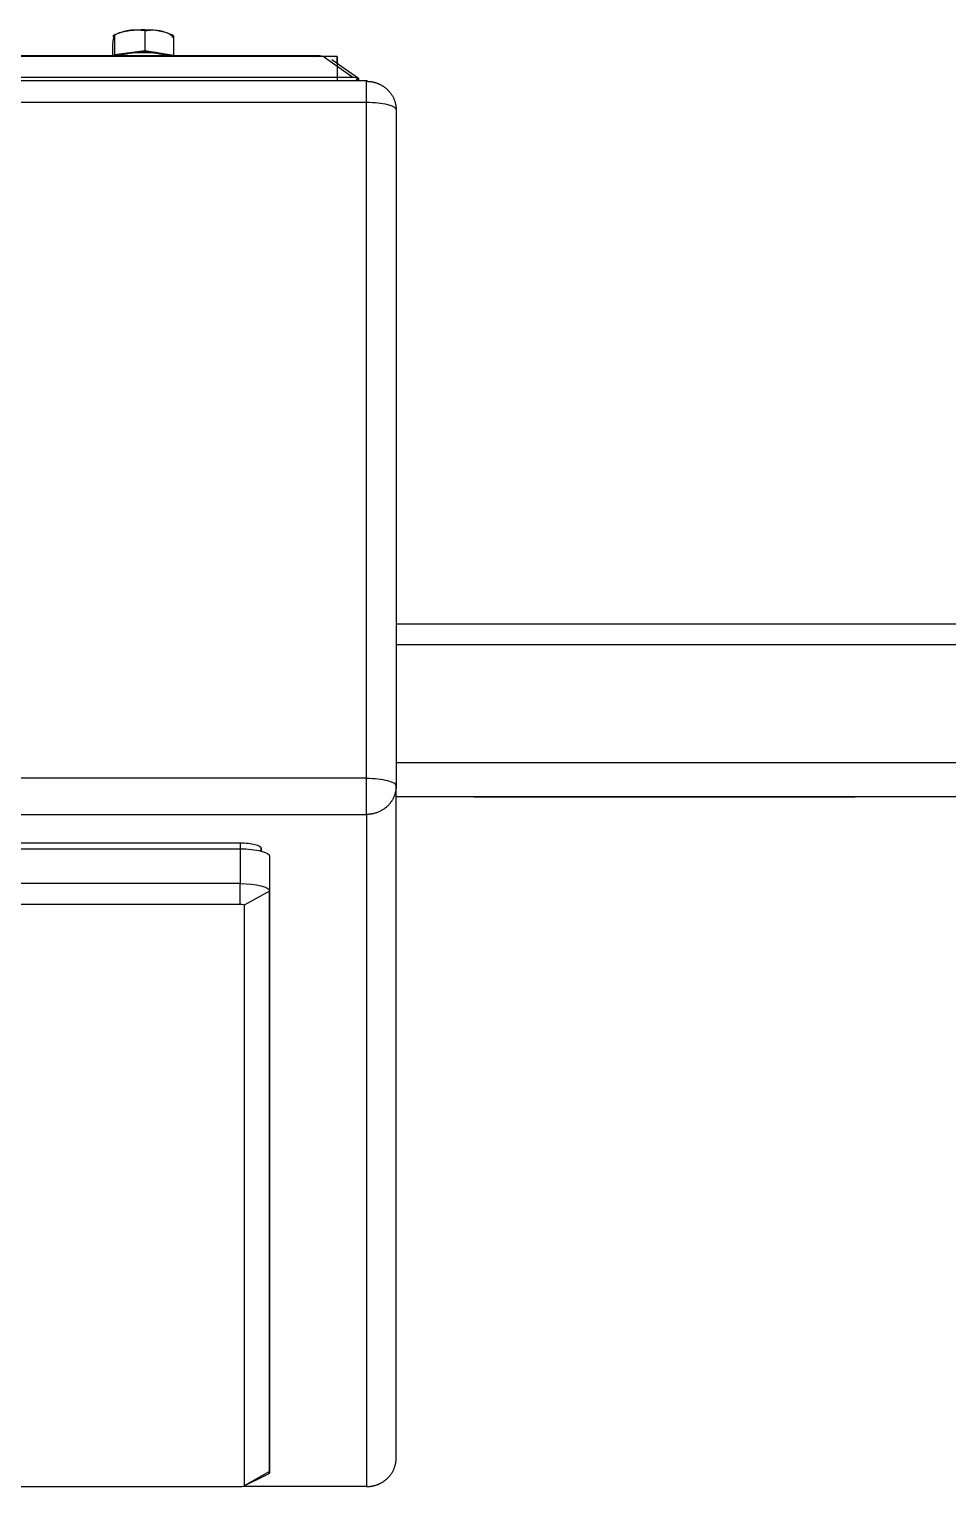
# Model space of a CAD drawing. Header units: millimetres. Extents: x -187347 to 135007, y -6415 to 292048.
# Drawn here: x -51829.1 to -51720.2, y 20953.1 to 21126 of the extents above; entities that cross this region are included whole.
import ezdxf

# ---------------------------------------------------------------- set-up
doc = ezdxf.new("R2010")
doc.units = ezdxf.units.MM
doc.header["$LTSCALE"] = 100
doc.layers.get('0').update_dxf_attribs({"lineweight": 18})
doc.layers.add('Layout CAT2', color=6, linetype='Continuous')

# ---------------------------------------------------------------- blocks, each defined once
blk = doc.blocks.new('vgdsvbgsbfgsd')
at = {"color": 0, "linetype": 'ByBlock', "lineweight": -2}
for p, q in [((5535.21, -48899.55, 0), (5535.71, -48899.3, 0)), ((5535.43, -48899.45, 0), (5535.43, -48901.76, 0)), ((5539.03, -48898.98, 0), (5539.03, -48901.28, 0)), ((5541.91, -48899.3, 0), (5542.36, -48899.52, 0)), ((5542.42, -48899.55, 0), (5542.42, -48901.86, 0)), ((5535.2, -48900.49, 0), (5535.2, -48901.9, 0)), ((5535.43, -48901.76, 0), (5537.23, -48901.52, 0)), ((5537.23, -48901.52, 0), (5539.03, -48901.28, 0)), ((5539.03, -48901.28, 0), (5540.72, -48901.57, 0)), ((5561.81, -48902, 0), (5205.81, -48902, 0)), ((5207.91, -48901.9, 0), (5559.71, -48901.9, 0)), ((5535.4, -48901.9, 0), (5535.43, -48901.76, 0)), ((5540.72, -48901.57, 0), (5542.42, -48901.86, 0)), ((5542.42, -48901.86, 0), (5542.41, -48901.9, 0)), ((5560.6, -48902.3, 0), (5563.66, -48904.46, 0)), ((5561.18, -48902.35, 0), (5564.35, -48904.59, 0)), ((5561.81, -48902.79, 0), (5561.81, -48902, 0)), ((5561.81, -48902, 0), (5561.81, -48904.84, 0)), ((5202.26, -48904.84, 0), (5565.36, -48904.84, 0)), ((5203.96, -48904.46, 0), (5563.66, -48904.46, 0)), ((5564.28, -48904.58, 0), (5564.07, -48904.84, 0)), ((5564.37, -48904.84, 0), (5564.37, -48904.65, 0)), ((5202.31, -48907.43, 0), (5565.31, -48907.43, 0)), ((5565.31, -48987.6, 0), (5565.31, -48907.43, 0)), ((5568.81, -48908.34, 0), (5568.81, -48988.05, 0)), ((5568.81, -48908.34, 0), (5568.81, -48988.51, 0)), ((5568.81, -48969.28, 0), (5700.81, -48969.28, 0)), ((5698.31, -48971.78, 0), (5568.8, -48971.78, 0)), ((5688.3, -48985.78, 0), (5568.8, -48985.78, 0)), ((5565.31, -48987.6, 0), (5202.31, -48987.6, 0)), ((5568.81, -49068.22, 0), (5568.81, -48988.05, 0)), ((5568.81, -49068.22, 0), (5568.81, -48988.51, 0)), ((5568.8, -48989.78, 0), (5696.81, -48989.78, 0)), ((5578.01, -48989.79, 0), (5578.01, -48989.78, 0)), ((5578.01, -48989.79, 0), (5578.41, -48989.79, 0)), ((5578.41, -48989.79, 0), (5578.41, -48989.78, 0)), ((5578.41, -48989.79, 0), (5598.21, -48989.79, 0)), ((5598.21, -48989.79, 0), (5598.21, -48989.78, 0)), ((5598.21, -48989.79, 0), (5603.41, -48989.79, 0)), ((5603.41, -48989.79, 0), (5603.41, -48989.78, 0)), ((5603.41, -48989.79, 0), (5623.21, -48989.79, 0)), ((5623.21, -48989.79, 0), (5623.21, -48989.78, 0)), ((5623.61, -48989.79, 0), (5623.21, -48989.79, 0)), ((5623.61, -48989.78, 0), (5623.61, -48989.79, 0)), ((5202.31, -48991.89, 0), (5565.31, -48991.89, 0)), ((5565.31, -48991.89, 0), (5565.31, -49071.6, 0)), ((5221.31, -48995.25, 0), (5550.31, -48995.25, 0)), ((5221.31, -48995.96, 0), (5550.31, -48995.96, 0)), ((5550.31, -48995.25, 0), (5550.31, -48995.96, 0)), ((5550.31, -48995.96, 0), (5550.31, -49000.08, 0)), ((5552.81, -48995.9, 0), (5552.81, -48996.23, 0)), ((5552.81, -48996.23, 0), (5552.81, -48995.9, 0)), ((5553.81, -48996.87, 0), (5553.81, -49065.71, 0)), ((5553.81, -48996.87, 0), (5553.81, -49000.99, 0)), ((5550.31, -49000.08, 0), (5221.31, -49000.08, 0)), ((5550.31, -49002.53, 0), (5550.31, -49000.08, 0)), ((5553.81, -49000.99, 0), (5550.81, -49002.66, 0)), ((5553.81, -49069.83, 0), (5553.81, -49000.99, 0)), ((5221.31, -49002.53, 0), (5550.31, -49002.53, 0)), ((5550.81, -49002.66, 0), (5550.81, -49071.51, 0)), ((5553.81, -49065.71, 0), (5553.81, -49069.83, 0)), ((5553.41, -49070.25, 0), (5550.75, -49071.57, 0)), ((5553.81, -49069.83, 0), (5550.81, -49071.51, 0)), ((5550.31, -49071.64, 0), (5221.31, -49071.64, 0)), ((5565.31, -49071.6, 0), (5550.64, -49071.6, 0))]:
    blk.add_line(p, q, dxfattribs=at)
at = {"color": 0, "linetype": 'ByBlock', "lineweight": -2, "extrusion": (0, 0, -1)}
for centre, major_axis, ratio, start_param, end_param in [((5538.81, -48899.72, 0), (3.5, 0), 0.258819, 3.624219, 4.243898), ((5538.81, -48899.72, 0), (3.5, 0), 0.258819, 4.243901, 5.291095), ((5538.81, -48899.72, 0), (3.5, 0), 0.258819, 5.291099, 6.338296), ((5538.81, -48902.33, 0), (3.5, 0), 0.258819, 3.638468, 4.243898), ((5538.81, -48902.43, 0), (-3.5, 0), 0.258819, 0.622822, 2.518774), ((5538.81, -48902.43, 0), (3.5, 0), 0.258819, 3.764477, 5.660331), ((5538.81, -48902.33, 0), (3.5, 0), 0.258819, 4.243901, 5.291095), ((5538.81, -48902.33, 0), (3.5, 0), 0.258819, 5.291099, 5.78632), ((5559.19, -48904.9, 0), (-0.84, -2.96), 0.613738, 2.70645, 3.491848), ((5559.19, -48904.9, 0), (-2.4, -2.15), 0.836344, 2.214938, 2.545871), ((5563.66, -48905.33, 0), (1.22, 0), 0.707107, 4.712389, 5.235988), ((5563.66, -48905.33, 0), (-0.688, -0.738), 0.220264, 2.849818, 3.373416), ((5565.31, -48908.34, 0), (-3.5, 0), 0.258819, 1.570796, 3.141593), ((5565.31, -48988.51, 0), (-3.5, 0), 0.258819, 1.570796, 3.141593), ((5550.31, -48995.9, 0), (-2.5, 0), 0.258819, 1.570796, 3.141593), ((5550.31, -48996.87, 0), (-3.5, 0), 0.258819, 1.570796, 3.141593), ((5550.31, -49000.99, 0), (3.5, 0), 0.258819, 4.712389, 6.283185), ((5550.31, -49002.66, 0), (-0.5, 0), 0.258819, 1.570796, 3.141593), ((5550.31, -49069.83, 0), (3.5, 0), 0.258819, 0, 0.482625), ((5550.31, -49071.51, 0), (-0.5, 0), 0.258819, 3.141593, 4.712389)]:
    blk.add_ellipse(centre, major_axis=major_axis, ratio=ratio, start_param=start_param, end_param=end_param, dxfattribs=at)
at = {"color": 0, "linetype": 'ByBlock', "lineweight": -2}
for points, degree, knots in [([(5535.31, -48899.67, 0), (5535.31, -48899.69, 0), (5535.31, -48899.72, 0), (5535.3, -48899.77, 0), (5535.29, -48899.8, 0), (5535.28, -48899.88, 0), (5535.27, -48899.95, 0), (5535.24, -48900.16, 0), (5535.22, -48900.32, 0), (5535.2, -48900.49, 0)], 3, [0, 0, 0, 0, 0.125, 0.125, 0.25, 0.25, 0.5, 0.5, 1, 1, 1, 1]), ([(5535.43, -48899.45, 0), (5535.41, -48899.44, 0), (5535.39, -48899.45, 0), (5535.36, -48899.51, 0), (5535.35, -48899.53, 0), (5535.33, -48899.59, 0), (5535.32, -48899.63, 0), (5535.31, -48899.67, 0)], 3, [0, 0, 0, 0, 0.5, 0.5, 0.75, 0.75, 1, 1, 1, 1]), ([(5537.23, -48898.91, 0), (5537.15, -48898.92, 0), (5537.08, -48898.93, 0), (5536.92, -48898.96, 0), (5536.85, -48898.98, 0), (5536.62, -48899.03, 0), (5536.47, -48899.07, 0), (5536.02, -48899.21, 0), (5535.72, -48899.32, 0), (5535.43, -48899.45, 0)], 3, [0, 0, 0, 0, 0.125, 0.125, 0.25, 0.25, 0.5, 0.5, 1, 1, 1, 1]), ([(5539.03, -48898.98, 0), (5538.74, -48898.92, 0), (5538.44, -48898.89, 0), (5537.99, -48898.87, 0), (5537.84, -48898.87, 0), (5537.54, -48898.88, 0), (5537.38, -48898.89, 0), (5537.23, -48898.91, 0)], 3, [0, 0, 0, 0, 0.5, 0.5, 0.75, 0.75, 1, 1, 1, 1]), ([(5540.72, -48898.96, 0), (5540.58, -48898.94, 0), (5540.44, -48898.92, 0), (5540.15, -48898.9, 0), (5540.01, -48898.9, 0), (5539.73, -48898.9, 0), (5539.59, -48898.91, 0), (5539.31, -48898.94, 0), (5539.17, -48898.96, 0), (5539.03, -48898.98, 0)], 3, [0, 0, 0, 0, 0.25, 0.25, 0.5, 0.5, 0.75, 0.75, 1, 1, 1, 1]), ([(5542.42, -48899.55, 0), (5542.14, -48899.41, 0), (5541.86, -48899.29, 0), (5541.51, -48899.16, 0), (5541.4, -48899.13, 0), (5541.3, -48899.1, 0), (5541.23, -48899.08, 0), (5541.19, -48899.07, 0), (5541.01, -48899.02, 0), (5540.87, -48898.99, 0), (5540.72, -48898.96, 0)], 3, [0, 0, 0, 0, 0.5, 0.5, 0.625, 0.6875, 0.6875, 0.75, 0.75, 1, 1, 1, 1]), ([(5542.3, -48899.77, 0), (5542.31, -48899.75, 0), (5542.31, -48899.73, 0), (5542.32, -48899.69, 0), (5542.33, -48899.67, 0), (5542.34, -48899.63, 0), (5542.35, -48899.6, 0), (5542.38, -48899.55, 0), (5542.4, -48899.54, 0), (5542.42, -48899.55, 0)], 3, [0, 0, 0, 0, 0.125, 0.125, 0.25, 0.25, 0.5, 0.5, 1, 1, 1, 1]), ([(5565.31, -48907.43, 0), (5565.31, -48906.77, 0), (5565.31, -48905.65, 0), (5565.31, -48904.96, 0), (5565.31, -48904.82, 0), (5565.31, -48904.86, 0), (5565.31, -48904.95, 0)], 2, [0, 0, 0, 0.25, 0.5, 0.75, 0.863636, 1, 1, 1]), ([(5565.31, -48991.89, 0), (5565.31, -48991.71, 0), (5565.31, -48990.86, 0), (5565.31, -48989.65, 0), (5565.31, -48988.65, 0), (5565.31, -48987.96, 0), (5565.31, -48987.6, 0)], 2, [0, 0, 0, 0.25, 0.5, 0.75, 0.863636, 1, 1, 1]), ([(5568.81, -48988.51, 0), (5568.81, -48988.87, 0), (5568.66, -48989.52, 0), (5568.28, -48990.42, 0), (5567.29, -48991.38, 0), (5566, -48991.89, 0), (5565.31, -48991.89, 0)], 2, [0, 0, 0, 0.136364, 0.25, 0.5, 0.75, 1, 1, 1]), ([(5565.31, -49071.6, 0), (5565.68, -49071.6, 0), (5566.36, -49071.46, 0), (5567.29, -49071.09, 0), (5568.28, -49070.14, 0), (5568.81, -49068.89, 0), (5568.81, -49068.22, 0)], 2, [0, 0, 0, 0.136364, 0.25, 0.5, 0.75, 1, 1, 1])]:
    blk.add_open_spline(points, degree=degree, knots=knots, dxfattribs=at)
blk.add_rational_spline([(5565.31, -48904.95, 0), (5565.68, -48904.95, 0), (5566.36, -48905.09, 0), (5567.29, -48905.47, 0), (5568.28, -48906.42, 0), (5568.81, -48907.67, 0), (5568.81, -48908.34, 0)], [1, 0.999999999997, 0.999999999991, 0.999999999983, 0.999999999972, 0.999999999961, 0.999999999956], degree=2, knots=[0, 0, 0, 0.136364, 0.25, 0.5, 0.75, 1, 1, 1], dxfattribs=at)

msp = doc.modelspace()

# ---------------------------------------------------------------- block references
at = {"layer": 'Layout CAT2'}
msp.add_blockref('vgdsvbgsbfgsd', (-57354.37, 70024.78, -3.45), dxfattribs=at)

doc.saveas('drawing.dxf')
